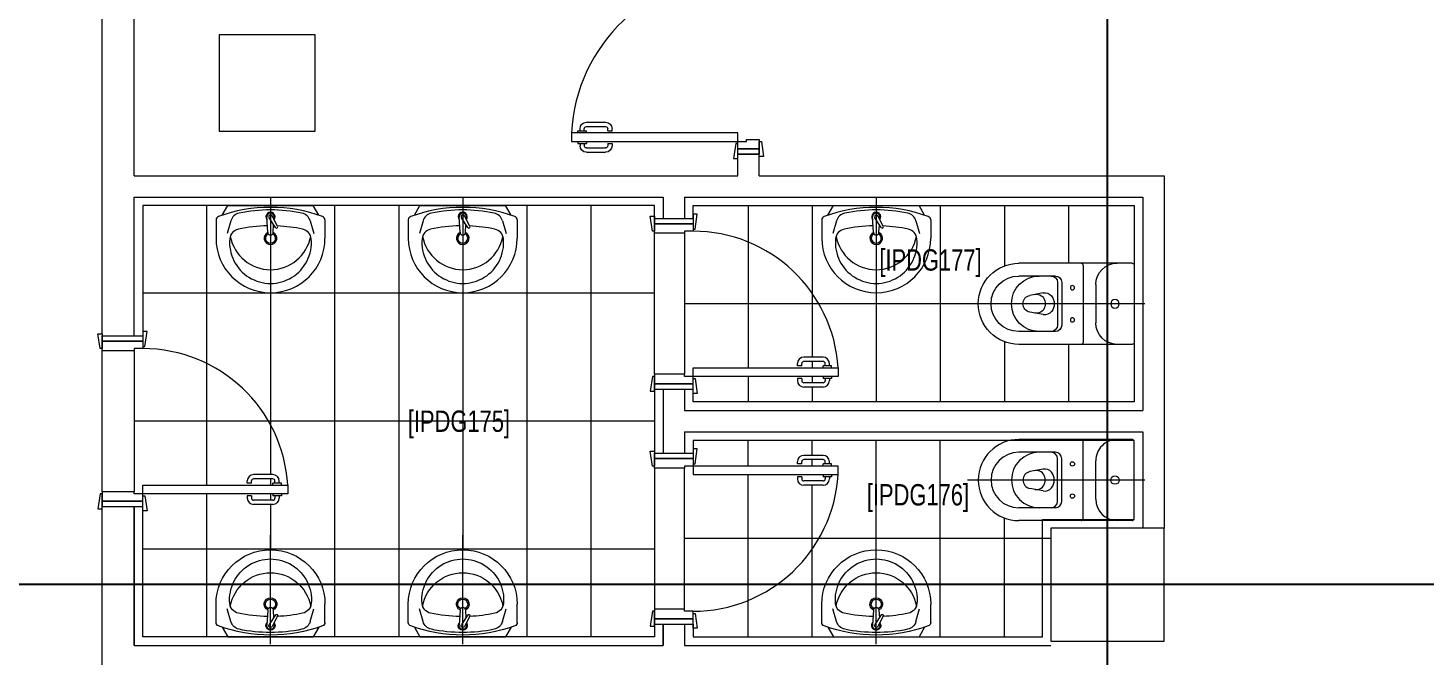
# Model space of a CAD drawing. Header units: metres. Extents: x -18745 to 220762, y -1579758 to -1356048.
# Drawn here: x 161460 to 168000, y -1426223 to -1423281 of the extents above; entities that cross this region are included whole.
import ezdxf

# ---------------------------------------------------------------- set-up
doc = ezdxf.new("R2010")
doc.units = ezdxf.units.M
doc.layers.get('0').update_dxf_attribs({"lineweight": 0})
for name, color, linetype, lineweight in [('A-100 - Copy$0$72_EGR_BASE_TEXT', 8, 'Continuous', 0), ('A-100 - Copy$0$car', 8, 'Continuous', 0), ('A-100 - Copy$0$Medical Equipment and Furniture', 8, 'Continuous', 0), ('A-100 - Copy$0$SANIT', 8, 'Continuous', 0), ('A-100 - Copy$0$Structure', 8, 'Continuous', 9), ('A-100 - Copy$0$Tiles', 8, 'Continuous', 0), ('A-100 - Copy$0$Walls', 8, 'Continuous', 0), ('A-100 - Copy$0$Wooden Joinery', 8, 'Continuous', 0)]:
    doc.layers.add(name, color=color, linetype=linetype, lineweight=lineweight)
doc.layers.add('A-100 - Copy$0$axes', color=8, linetype='Continuous')
doc.styles.add('A-100 - Copy$0$X3G_ENTITY_2587EA', font='swisscl.ttf', dxfattribs={"height": 200})

# ---------------------------------------------------------------- blocks, each defined once
blk = doc.blocks.new('A-100 - Copy$0$WC manta')
at = {"layer": 'A-100 - Copy$0$SANIT'}
for p, q in [((-0.13, 0.18), (-0.13, -0.18)), ((-0.12, 0.19), (0.41, 0.19)), ((0.109, 0.18), (0.109, -0.18)), ((0.05, 0.09), (0.05, -0.09)), ((0.209, 0.1), (0.209, -0.1)), ((0.229, 0.1), (0.229, -0.1)), ((0.239, 0.13), (0.41, 0.13)), ((-0.18, 0), (0.65, 0)), ((0.2955, 0.051), (0.3581, 0.0393)), ((0.2955, -0.051), (0.3581, -0.0393)), ((0.239, -0.13), (0.41, -0.13)), ((-0.12, -0.19), (0.41, -0.19))]:
    blk.add_line(p, q, dxfattribs=at)
for centre, radius in [((0.159, 0.0752), 0.01), ((-0.04, 0), 0.02), ((0.159, -0.0753), 0.01)]:
    blk.add_circle(centre, radius, dxfattribs=at)
for centre, radius, start, end in [((-0.12, 0.18), 0.01, 90, 180), ((-0.05, 0.09), 0.1, 0, 90), ((0.119, 0.18), 0.01, 90, 180), ((0.41, 0), 0.19, 270, 90), ((0.239, 0.1), 0.03, 90, 180), ((0.259, 0.1), 0.03, 90, 180), ((0.3147, 0), 0.13, 270, 90), ((0.41, 0), 0.13, 270, 90), ((0.3029, 0), 0.0588, 141.52497, 218.47503), ((0.2882, 0.0117), 0.04, 79.42885, 141.52497), ((0.3454, 0), 0.0588, 166.41759, 193.58241), ((0.3271, 0.0044), 0.04, 79.42885, 166.41759), ((0.3507, 0), 0.04, 280.57115, 79.42885), ((0.2882, -0.0117), 0.04, 218.47503, 280.57115), ((0.3271, -0.0044), 0.04, 193.58241, 280.57115), ((-0.05, -0.09), 0.1, 270, 0), ((0.239, -0.1), 0.03, 180, 270), ((0.259, -0.1), 0.03, 180, 270), ((-0.12, -0.18), 0.01, 180, 270), ((0.119, -0.18), 0.01, 180, 270)]:
    blk.add_arc(centre, radius, start, end, dxfattribs=at)
blk = doc.blocks.new('A-100 - Copy$0$lav-manta 60')
at = {"layer": 'A-100 - Copy$0$SANIT'}
for p, q in [((-0.2658, -0.0529), (-0.2358, 0)), ((-0.2358, 0), (0.2358, 0)), ((0, 0.04), (0, -0.56)), ((0.2658, -0.0529), (0.2358, 0)), ((-0.015, -0.1473), (-0.0199, -0.064)), ((0.0274, -0.121), (-0.0078, -0.0673)), ((0.0389, -0.1142), (0.0087, -0.0575)), ((0.0191, -0.077), (0.0199, -0.064)), ((-0.3, -0.0789), (-0.3, -0.18)), ((-0.2185, -0.0841), (-0.2383, -0.1537)), ((0.015, -0.1473), (0.0174, -0.1057)), ((0.2185, -0.0841), (0.2383, -0.1537)), ((0.3, -0.0789), (0.3, -0.18))]:
    blk.add_line(p, q, dxfattribs=at)
for centre, radius, start, end in [((-0.28, -0.0789), 0.02, 109.82288, 180), ((0, -0.8557), 0.8457, 70.17712, 109.82288), ((-0.1608, -0.1006), 0.06, 101.80862, 164.07939), ((0, -0.8696), 0.8457, 78.19138, 101.80862), ((0, -0.0617), 0.025, 320.74745, 220.36799), ((0, -0.0617), 0.02, 353.26708, 186.68201), ((0, -0.0617), 0.00966, 25.41267, 215.95772), ((0.1608, -0.1006), 0.06, 15.92061, 78.19138), ((0.28, -0.0789), 0.02, 0, 70.17712), ((-0.1645, -0.189), 0.06, 102.08826, 174.81422), ((0, -0.9572), 0.8457, 91.15716, 102.08826), ((0, -0.18), 0.035, 115.31059, 64.68941), ((0, -0.1473), 0.015, 180, 0), ((0, -0.9572), 0.8457, 88.54856, 88.84398), ((0.0332, -0.1176), 0.00666, 210.68519, 30.68519), ((0, -0.9572), 0.8457, 77.91174, 87.42745), ((0.1645, -0.189), 0.06, 5.18578, 77.91174), ((0, -0.18), 0.3, 180, 0), ((0, -0.2039), 0.2252, 174.81422, 5.18578), ((0, -0.1282), 0.2252, 190.60973, 349.39027), ((0, -0.18), 0.0275, 117.14957, 62.85043)]:
    blk.add_arc(centre, radius, start, end, dxfattribs=at)
blk = doc.blocks.new('A-100 - Copy$0$A$C72370EFE')
at = {"layer": 'A-100 - Copy$0$Wooden Joinery'}
for p, q in [((-0.01, -0.04), (-0.02, -0.04)), ((-0.01, -0.06), (-0.02, -0.06)), ((-0.01, -0.03), (-0.01, -0.07)), ((0, -0.03), (-0.01, -0.03)), ((0.04, -0.03), (0.05, -0.03)), ((0.05, -0.03), (0.05, -0.07)), ((0.05, -0.04), (0.06, -0.04)), ((0.05, -0.06), (0.06, -0.06)), ((-0.05, -0.07), (-0.05, -0.16)), ((-0.03, -0.07), (-0.03, -0.16)), ((0, -0.07), (-0.01, -0.07)), ((0.04, -0.07), (0.05, -0.07)), ((0.07, -0.07), (0.07, -0.16)), ((0.09, -0.07), (0.09, -0.16)), ((-0.01, -0.17), (-0.02, -0.17)), ((-0.01, -0.19), (-0.02, -0.19)), ((-0.01, -0.17), (-0.01, -0.19)), ((0.05, -0.17), (0.06, -0.17)), ((0.05, -0.17), (0.05, -0.19)), ((0.05, -0.19), (0.06, -0.19))]:
    blk.add_line(p, q, dxfattribs=at)
for centre, radius, start, end in [((-0.02, -0.07), 0.03, 90, 180), ((-0.02, -0.07), 0.01, 90, 180), ((0.06, -0.07), 0.03, 0, 90), ((0.06, -0.07), 0.01, 0, 90), ((-0.02, -0.16), 0.03, 180, 270), ((-0.02, -0.16), 0.01, 180, 270), ((0.06, -0.16), 0.01, 270, 0), ((0.06, -0.16), 0.03, 270, 0)]:
    blk.add_arc(centre, radius, start, end, dxfattribs=at)
blk = doc.blocks.new('A-100 - Copy')
at = {"layer": 'A-100 - Copy$0$axes'}
for p, q in [((166513.3, -1477297.4, 0), (166513.3, -1391762.7, 0)), ((178940.3, -1425887.7, 2.4), (96042.2, -1425887.7, 2.4))]:
    blk.add_line(p, q, dxfattribs=at)
at = {"layer": 'A-100 - Copy$0$car'}
for p, q in [((164393.1, -1424902.7, 0), (164393.1, -1424242.7, 0)), ((164533.1, -1424242.7, 0), (164533.1, -1424902.7, 0)), ((161807.3, -1425452.7, 0), (161807.3, -1424792.7, 0)), ((161957.3, -1424792.7, 0), (161957.3, -1425452.7, 0)), ((164393.1, -1425342.7, 0), (164393.1, -1426002.7, 0)), ((164533.1, -1426002.7, 0), (164533.1, -1425342.7, 0))]:
    blk.add_line(p, q, dxfattribs=at)
at = {"layer": 'A-100 - Copy$0$Medical Equipment and Furniture', "elevation": 0}
blk.add_lwpolyline([(162354.9, -1423763.8), (162804.9, -1423763.8), (162804.9, -1423313.8), (162354.9, -1423313.8)], close=True, dxfattribs=at)
at = {"layer": 'A-100 - Copy$0$Structure', "elevation": 0}
blk.add_lwpolyline([(166248.3, -1426153.6), (166778.3, -1426153.6), (166778.3, -1425623.6), (166248.3, -1425623.6)], close=True, dxfattribs=at)
at = {"layer": 'A-100 - Copy$0$Tiles'}
for p, q in [((162295.2, -1424112.7, 0), (162295.2, -1425422.7, 0)), ((162895.2, -1424112.7, 0), (162895.2, -1426132.7, 0)), ((163195.2, -1424112.7, 0), (163195.2, -1426132.7, 0)), ((163795.2, -1424112.7, 0), (163795.2, -1426132.7, 0)), ((164095.2, -1424112.7, 0), (164095.2, -1426132.7, 0)), ((164830.7, -1424112.7, 0), (164830.7, -1424872.7, 0)), ((165130.7, -1424112.7, 0), (165130.7, -1424822.7, 0)), ((165730.7, -1424112.7, 0), (165730.7, -1425032.7, 0)), ((166030.7, -1424112.7, 0), (166030.7, -1424395.1, 0)), ((166330.7, -1424112.7, 0), (166330.7, -1424382.7, 0)), ((164393.1, -1424522.7, 0), (161997.3, -1424522.7, 0)), ((162595.2, -1424520.7, 0), (162595.2, -1425372.7, 0)), ((163495.2, -1424520.7, 0), (163495.2, -1425724.7, 0)), ((165430.7, -1424520.7, 0), (165430.7, -1425032.7, 0)), ((165908.3, -1424572.7, 0), (164533.1, -1424572.7, 0)), ((166030.7, -1424750.3, 0), (166030.7, -1425032.7, 0)), ((166330.7, -1424762.7, 0), (166330.7, -1425032.7, 0)), ((165130.7, -1424842.7, 0), (165130.7, -1424872.7, 0)), ((164830.7, -1424912.7, 0), (164830.7, -1425032.7, 0)), ((165130.7, -1424912.7, 0), (165130.7, -1424942.7, 0)), ((164393.1, -1424972.7, 0), (164393.1, -1425272.7, 0)), ((165130.7, -1424962.7, 0), (165130.7, -1425032.7, 0)), ((164393.1, -1425122.7, 0), (161957.3, -1425122.7, 0)), ((164830.7, -1425332.7, 0), (164830.7, -1425212.7, 0)), ((165130.7, -1425282.7, 0), (165130.7, -1425212.7, 0)), ((165430.7, -1425724.7, 0), (165430.7, -1425212.7, 0)), ((165730.7, -1426132.7, 0), (165730.7, -1425212.7, 0)), ((165130.7, -1425332.7, 0), (165130.7, -1425302.7, 0)), ((164830.7, -1426132.7, 0), (164830.7, -1425372.7, 0)), ((162595.2, -1425392.7, 0), (162595.2, -1425422.7, 0)), ((165130.7, -1426132.7, 0), (165130.7, -1425422.7, 0)), ((162295.2, -1425462.7, 0), (162295.2, -1426132.7, 0)), ((162595.2, -1425462.7, 0), (162595.2, -1425492.7, 0)), ((162595.2, -1425512.7, 0), (162595.2, -1425724.7, 0)), ((166030.7, -1426132.7, 0), (166030.7, -1425575.7, 0)), ((166248.3, -1425672.7, 0), (164533.1, -1425672.7, 0)), ((164393.1, -1425722.7, 0), (161997.3, -1425722.7, 0))]:
    blk.add_line(p, q, dxfattribs=at)
at = {"layer": 'A-100 - Copy$0$Tiles', "elevation": 0}
for points in [[(164393.1, -1424172.7), (164393.1, -1424112.7), (161997.3, -1424112.7), (161997.3, -1424722.7)], [(164573.1, -1424172.7), (164573.1, -1424112.7), (166638.3, -1424112.7), (166638.3, -1425032.7), (164573.1, -1425032.7), (164573.1, -1424972.7)], [(164573.1, -1426072.7), (164573.1, -1426132.7), (166208.3, -1426132.7), (166208.3, -1425583.6), (166638.3, -1425583.6), (166638.3, -1425212.7), (164573.1, -1425212.7), (164573.1, -1425272.7)], [(164393.1, -1426072.7), (164393.1, -1426132.7), (161997.3, -1426132.7), (161997.3, -1425522.7)]]:
    blk.add_lwpolyline(points, dxfattribs=at)
at = {"layer": 'A-100 - Copy$0$Walls'}
for p, q in [((161807.3, -1424712.7, 0), (161807.3, -1411222.7, 0)), ((161957.3, -1423972.7, 0), (161957.3, -1419830.8, 0)), ((164783.1, -1423872.7, 0), (164883.1, -1423872.7, 0)), ((164783.1, -1423972.7, 0), (164783.1, -1423872.7, 0)), ((164883.1, -1423972.7, 0), (164883.1, -1423872.7, 0)), ((161957.3, -1423972.7, 0), (164783.1, -1423972.7, 0)), ((164883.1, -1423972.7, 0), (166778.3, -1423972.7, 0)), ((166778.3, -1423972.7, 0), (166778.3, -1425623.6, 0)), ((161957.3, -1424722.7, 0), (161957.3, -1424072.7, 0)), ((161957.3, -1424072.7, 0), (164433.1, -1424072.7, 0)), ((164433.1, -1424072.7, 0), (164433.1, -1424172.7, 0)), ((164533.1, -1424072.7, 0), (164533.1, -1424172.7, 0)), ((164533.1, -1424072.7, 0), (166678.3, -1424072.7, 0)), ((166678.3, -1424072.7, 0), (166678.3, -1425072.7, 0)), ((164433.1, -1424172.7, 0), (164533.1, -1424172.7, 0)), ((161807.3, -1424722.7, 0), (161957.3, -1424722.7, 0)), ((164433.1, -1424972.7, 0), (164433.1, -1425272.7, 0)), ((164433.1, -1424972.7, 0), (164533.1, -1424972.7, 0)), ((164533.1, -1424972.7, 0), (164533.1, -1425072.7, 0)), ((164533.1, -1425072.7, 0), (166678.3, -1425072.7, 0)), ((164533.1, -1425172.7, 0), (164533.1, -1425272.7, 0)), ((164533.1, -1425172.7, 0), (166678.3, -1425172.7, 0)), ((166678.3, -1425172.7, 0), (166678.3, -1425623.6, 0)), ((164433.1, -1425272.7, 0), (164533.1, -1425272.7, 0)), ((161807.3, -1428512.7, 0), (161807.3, -1425522.7, 0)), ((161807.3, -1425522.7, 0), (161957.3, -1425522.7, 0)), ((161957.3, -1426172.7, 0), (161957.3, -1425522.7, 0)), ((164433.1, -1426072.7, 0), (164433.1, -1426172.7, 0)), ((164433.1, -1426072.7, 0), (164533.1, -1426072.7, 0)), ((164533.1, -1426072.7, 0), (164533.1, -1426172.7, 0)), ((161957.3, -1426172.7, 0), (164433.1, -1426172.7, 0)), ((164533.1, -1426172.7, 0), (166248.3, -1426172.7, 0))]:
    blk.add_line(p, q, dxfattribs=at)
at = {"layer": 'A-100 - Copy$0$Walls', "elevation": 0}
blk.add_lwpolyline([(161957.3, -1425522.7), (161957.3, -1426172.7), (164433.1, -1426172.7), (164433.1, -1426072.7)], dxfattribs=at)
at = {"layer": 'A-100 - Copy$0$Wooden Joinery'}
for p, q in [((164383.1, -1424232.7, 0), (164373.1, -1424162.7, 0)), ((164373.1, -1424162.7, 0), (164393.1, -1424162.7, 0)), ((164393.1, -1424162.7, 0), (164393.1, -1424232.7, 0)), ((164393.1, -1424197.7, 0), (164393.1, -1424172.7, 0)), ((164393.1, -1424172.7, 0), (164573.1, -1424172.7, 0)), ((164393.1, -1424242.7, 0), (164393.1, -1424197.7, 0)), ((164393.1, -1424197.7, 0), (164573.1, -1424197.7, 0)), ((164573.1, -1424197.7, 0), (164393.1, -1424197.7, 0)), ((164593.1, -1424152.7, 0), (164573.1, -1424152.7, 0)), ((164573.1, -1424152.7, 0), (164573.1, -1424222.7, 0)), ((164573.1, -1424172.7, 0), (164573.1, -1424197.7, 0)), ((164573.1, -1424197.7, 0), (164573.1, -1424232.7, 0)), ((164583.1, -1424222.7, 0), (164593.1, -1424152.7, 0)), ((164393.1, -1424232.7, 0), (164383.1, -1424232.7, 0)), ((164533.1, -1424242.7, 0), (164393.1, -1424242.7, 0)), ((164573.1, -1424232.7, 0), (164533.1, -1424232.7, 0)), ((164533.1, -1424232.7, 0), (164533.1, -1424242.7, 0)), ((164573.1, -1424222.7, 0), (164583.1, -1424222.7, 0)), ((165061.9, -1424862.7, 0), (165061.9, -1424852.7, 0)), ((165081.9, -1424862.7, 0), (165061.9, -1424862.7, 0)), ((165081.9, -1424862.7, 0), (165081.9, -1424852.7, 0)), ((165181.9, -1424822.7, 0), (165091.9, -1424822.7, 0)), ((165181.9, -1424842.7, 0), (165091.9, -1424842.7, 0)), ((165221.9, -1424862.7, 0), (165181.9, -1424862.7, 0)), ((165181.9, -1424872.7, 0), (165181.9, -1424862.7, 0)), ((165191.9, -1424862.7, 0), (165191.9, -1424852.7, 0)), ((165211.9, -1424862.7, 0), (165211.9, -1424852.7, 0)), ((165221.9, -1424872.7, 0), (165221.9, -1424862.7, 0)), ((164383.1, -1424912.7, 0), (164373.1, -1424982.7, 0)), ((164393.1, -1424912.7, 0), (164383.1, -1424912.7, 0)), ((164533.1, -1424902.7, 0), (164393.1, -1424902.7, 0)), ((164393.1, -1424902.7, 0), (164393.1, -1424947.7, 0)), ((164393.1, -1424982.7, 0), (164393.1, -1424912.7, 0)), ((164533.1, -1424912.7, 0), (164533.1, -1424902.7, 0)), ((164573.1, -1424912.7, 0), (164533.1, -1424912.7, 0)), ((164573.1, -1424872.7, 0), (165251.9, -1424872.7, 0)), ((164573.1, -1424912.7, 0), (164573.1, -1424872.7, 0)), ((165251.9, -1424912.7, 0), (164573.1, -1424912.7, 0)), ((164573.1, -1424947.7, 0), (164573.1, -1424912.7, 0)), ((164573.1, -1424922.7, 0), (164583.1, -1424922.7, 0)), ((164573.1, -1424992.7, 0), (164573.1, -1424922.7, 0)), ((164583.1, -1424922.7, 0), (164593.1, -1424992.7, 0)), ((165061.9, -1424922.7, 0), (165061.9, -1424932.7, 0)), ((165081.9, -1424922.7, 0), (165061.9, -1424922.7, 0)), ((165081.9, -1424922.7, 0), (165081.9, -1424932.7, 0)), ((165181.9, -1424912.7, 0), (165181.9, -1424922.7, 0)), ((165221.9, -1424922.7, 0), (165181.9, -1424922.7, 0)), ((165191.9, -1424922.7, 0), (165191.9, -1424932.7, 0)), ((165211.9, -1424922.7, 0), (165211.9, -1424932.7, 0)), ((165221.9, -1424912.7, 0), (165221.9, -1424922.7, 0)), ((165251.9, -1424872.7, 0), (165251.9, -1424912.7, 0)), ((164373.1, -1424982.7, 0), (164393.1, -1424982.7, 0)), ((164393.1, -1424947.7, 0), (164573.1, -1424947.7, 0)), ((164573.1, -1424947.7, 0), (164393.1, -1424947.7, 0)), ((164393.1, -1424947.7, 0), (164393.1, -1424972.7, 0)), ((164393.1, -1424972.7, 0), (164573.1, -1424972.7, 0)), ((164573.1, -1424972.7, 0), (164573.1, -1424947.7, 0)), ((164593.1, -1424992.7, 0), (164573.1, -1424992.7, 0)), ((165181.9, -1424942.7, 0), (165091.9, -1424942.7, 0)), ((165181.9, -1424962.7, 0), (165091.9, -1424962.7, 0)), ((164593.1, -1425252.7, 0), (164573.1, -1425252.7, 0)), ((164573.1, -1425252.7, 0), (164573.1, -1425322.7, 0)), ((164583.1, -1425322.7, 0), (164593.1, -1425252.7, 0)), ((164383.1, -1425332.7, 0), (164373.1, -1425262.7, 0)), ((164373.1, -1425262.7, 0), (164393.1, -1425262.7, 0)), ((164393.1, -1425262.7, 0), (164393.1, -1425332.7, 0)), ((164393.1, -1425297.7, 0), (164393.1, -1425272.7, 0)), ((164393.1, -1425272.7, 0), (164573.1, -1425272.7, 0)), ((164393.1, -1425342.7, 0), (164393.1, -1425297.7, 0)), ((164393.1, -1425297.7, 0), (164573.1, -1425297.7, 0)), ((164573.1, -1425297.7, 0), (164393.1, -1425297.7, 0)), ((164573.1, -1425272.7, 0), (164573.1, -1425297.7, 0)), ((164573.1, -1425297.7, 0), (164573.1, -1425332.7, 0)), ((164573.1, -1425322.7, 0), (164583.1, -1425322.7, 0)), ((165061.9, -1425322.7, 0), (165061.9, -1425312.7, 0)), ((165081.9, -1425322.7, 0), (165061.9, -1425322.7, 0)), ((165081.9, -1425322.7, 0), (165081.9, -1425312.7, 0)), ((165181.9, -1425282.7, 0), (165091.9, -1425282.7, 0)), ((165181.9, -1425302.7, 0), (165091.9, -1425302.7, 0)), ((165221.9, -1425322.7, 0), (165181.9, -1425322.7, 0)), ((165181.9, -1425332.7, 0), (165181.9, -1425322.7, 0)), ((165191.9, -1425322.7, 0), (165191.9, -1425312.7, 0)), ((165211.9, -1425322.7, 0), (165211.9, -1425312.7, 0)), ((165221.9, -1425332.7, 0), (165221.9, -1425322.7, 0)), ((162606.1, -1425372.7, 0), (162516.1, -1425372.7, 0)), ((164393.1, -1425332.7, 0), (164383.1, -1425332.7, 0)), ((164533.1, -1425342.7, 0), (164393.1, -1425342.7, 0)), ((164573.1, -1425332.7, 0), (164533.1, -1425332.7, 0)), ((164533.1, -1425332.7, 0), (164533.1, -1425342.7, 0)), ((165251.9, -1425332.7, 0), (164573.1, -1425332.7, 0)), ((164573.1, -1425332.7, 0), (164573.1, -1425372.7, 0)), ((164573.1, -1425372.7, 0), (165251.9, -1425372.7, 0)), ((165061.9, -1425382.7, 0), (165061.9, -1425392.7, 0)), ((165081.9, -1425382.7, 0), (165061.9, -1425382.7, 0)), ((165081.9, -1425382.7, 0), (165081.9, -1425392.7, 0)), ((165181.9, -1425372.7, 0), (165181.9, -1425382.7, 0)), ((165221.9, -1425382.7, 0), (165181.9, -1425382.7, 0)), ((165191.9, -1425382.7, 0), (165191.9, -1425392.7, 0)), ((165211.9, -1425382.7, 0), (165211.9, -1425392.7, 0)), ((165221.9, -1425372.7, 0), (165221.9, -1425382.7, 0)), ((165251.9, -1425372.7, 0), (165251.9, -1425332.7, 0)), ((162486.1, -1425412.7, 0), (162486.1, -1425402.7, 0)), ((162506.1, -1425412.7, 0), (162486.1, -1425412.7, 0)), ((162506.1, -1425412.7, 0), (162506.1, -1425402.7, 0)), ((162606.1, -1425392.7, 0), (162516.1, -1425392.7, 0)), ((162646.1, -1425412.7, 0), (162606.1, -1425412.7, 0)), ((162606.1, -1425422.7, 0), (162606.1, -1425412.7, 0)), ((162616.1, -1425412.7, 0), (162616.1, -1425402.7, 0)), ((162636.1, -1425412.7, 0), (162636.1, -1425402.7, 0)), ((162646.1, -1425422.7, 0), (162646.1, -1425412.7, 0)), ((165181.9, -1425402.7, 0), (165091.9, -1425402.7, 0)), ((165181.9, -1425422.7, 0), (165091.9, -1425422.7, 0)), ((162486.1, -1425472.7, 0), (162486.1, -1425482.7, 0)), ((162506.1, -1425472.7, 0), (162486.1, -1425472.7, 0)), ((162506.1, -1425472.7, 0), (162506.1, -1425482.7, 0)), ((162606.1, -1425492.7, 0), (162516.1, -1425492.7, 0)), ((162606.1, -1425512.7, 0), (162516.1, -1425512.7, 0)), ((162606.1, -1425462.7, 0), (162606.1, -1425472.7, 0)), ((162646.1, -1425472.7, 0), (162606.1, -1425472.7, 0)), ((162616.1, -1425472.7, 0), (162616.1, -1425482.7, 0)), ((162636.1, -1425472.7, 0), (162636.1, -1425482.7, 0)), ((162646.1, -1425462.7, 0), (162646.1, -1425472.7, 0)), ((164383.1, -1426012.7, 0), (164373.1, -1426082.7, 0)), ((164393.1, -1426012.7, 0), (164383.1, -1426012.7, 0)), ((164533.1, -1426002.7, 0), (164393.1, -1426002.7, 0)), ((164393.1, -1426002.7, 0), (164393.1, -1426047.7, 0)), ((164393.1, -1426082.7, 0), (164393.1, -1426012.7, 0)), ((164533.1, -1426012.7, 0), (164533.1, -1426002.7, 0)), ((164573.1, -1426012.7, 0), (164533.1, -1426012.7, 0)), ((164573.1, -1426047.7, 0), (164573.1, -1426012.7, 0)), ((164573.1, -1426022.7, 0), (164583.1, -1426022.7, 0)), ((164573.1, -1426092.7, 0), (164573.1, -1426022.7, 0)), ((164583.1, -1426022.7, 0), (164593.1, -1426092.7, 0)), ((164373.1, -1426082.7, 0), (164393.1, -1426082.7, 0)), ((164393.1, -1426047.7, 0), (164573.1, -1426047.7, 0)), ((164573.1, -1426047.7, 0), (164393.1, -1426047.7, 0)), ((164393.1, -1426047.7, 0), (164393.1, -1426072.7, 0)), ((164393.1, -1426072.7, 0), (164573.1, -1426072.7, 0)), ((164573.1, -1426072.7, 0), (164573.1, -1426047.7, 0)), ((164593.1, -1426092.7, 0), (164573.1, -1426092.7, 0))]:
    blk.add_line(p, q, dxfattribs=at)
at = {"layer": 'A-100 - Copy$0$Wooden Joinery', "elevation": 0}
for points in [[(164783.1, -1423772.7), (164004.1, -1423772.7), (164004.1, -1423812.7), (164783.1, -1423812.7)], [(164883.1, -1423812.7), (164893.1, -1423812.7), (164903.1, -1423882.7), (164883.1, -1423882.7)], [(164783.1, -1423822.7), (164773.1, -1423822.7), (164763.1, -1423892.7), (164783.1, -1423892.7)], [(161807.3, -1424782.7), (161797.3, -1424782.7), (161787.3, -1424712.7), (161807.3, -1424712.7)], [(161997.3, -1424772.7), (162007.3, -1424772.7), (162017.3, -1424702.7), (161997.3, -1424702.7)], [(161997.3, -1425422.7), (162676.1, -1425422.7), (162676.1, -1425462.7), (161997.3, -1425462.7)], [(161807.3, -1425462.7), (161797.3, -1425462.7), (161787.3, -1425532.7), (161807.3, -1425532.7)], [(161997.3, -1425472.7), (162007.3, -1425472.7), (162017.3, -1425542.7), (161997.3, -1425542.7)]]:
    blk.add_lwpolyline(points, close=True, dxfattribs=at)
for points in [[(164783.1, -1423847.7), (164783.1, -1423812.7), (164823.1, -1423812.7), (164823.1, -1423802.7), (164883.1, -1423802.7), (164883.1, -1423847.7), (164783.1, -1423847.7)], [(164783.1, -1423847.7), (164883.1, -1423847.7), (164883.1, -1423872.7), (164783.1, -1423872.7), (164783.1, -1423847.7)], [(161997.3, -1424747.7), (161807.3, -1424747.7), (161807.3, -1424722.7), (161997.3, -1424722.7), (161997.3, -1424747.7)], [(161997.3, -1424747.7), (161997.3, -1424782.7), (161957.3, -1424782.7), (161957.3, -1424792.7), (161807.3, -1424792.7), (161807.3, -1424747.7), (161997.3, -1424747.7)], [(161997.3, -1425497.7), (161997.3, -1425462.7), (161957.3, -1425462.7), (161957.3, -1425452.7), (161807.3, -1425452.7), (161807.3, -1425497.7), (161997.3, -1425497.7)], [(161997.3, -1425497.7), (161807.3, -1425497.7), (161807.3, -1425522.7), (161997.3, -1425522.7), (161997.3, -1425497.7)]]:
    blk.add_lwpolyline(points, dxfattribs=at)
at = {"layer": 'A-100 - Copy$0$Wooden Joinery'}
for centre, radius, start, end in [((164783.1, -1423812.7, 0), 780, 90, 177.0603), ((164573.1, -1424912.7, 0), 680, 3.37229, 90), ((161997.3, -1425462.7, 0), 680, 3.37229, 90), ((165091.9, -1424852.7, 0), 30, 90, 180), ((165091.9, -1424852.7, 0), 10, 90, 180), ((165181.9, -1424852.7, 0), 30, 0, 90), ((165181.9, -1424852.7, 0), 10, 0, 90), ((165091.9, -1424932.7, 0), 30, 180, 270), ((165091.9, -1424932.7, 0), 10, 180, 270), ((165181.9, -1424932.7, 0), 10, 270, 0), ((165181.9, -1424932.7, 0), 30, 270, 0), ((165091.9, -1425312.7, 0), 30, 90, 180), ((165091.9, -1425312.7, 0), 10, 90, 180), ((165181.9, -1425312.7, 0), 30, 0, 90), ((165181.9, -1425312.7, 0), 10, 0, 90), ((162516.1, -1425402.7, 0), 30, 90, 180), ((162606.1, -1425402.7, 0), 30, 0, 90), ((164573.1, -1425332.7, 0), 680, 270, 356.62771), ((162516.1, -1425402.7, 0), 10, 90, 180), ((162606.1, -1425402.7, 0), 10, 0, 90), ((165091.9, -1425392.7, 0), 30, 180, 270), ((165091.9, -1425392.7, 0), 10, 180, 270), ((165181.9, -1425392.7, 0), 10, 270, 0), ((165181.9, -1425392.7, 0), 30, 270, 0), ((162516.1, -1425482.7, 0), 30, 180, 270), ((162516.1, -1425482.7, 0), 10, 180, 270), ((162606.1, -1425482.7, 0), 10, 270, 0), ((162606.1, -1425482.7, 0), 30, 270, 0)]:
    blk.add_arc(centre, radius, start, end, dxfattribs=at)
at = {"layer": 'A-100 - Copy$0$SANIT'}
for name, p, xscale, yscale, zscale in [('A-100 - Copy$0$lav-manta 60', (162595.2, -1424112.7, 0), 850.0000000001897, 850.0000000001897, 850.0000000001897), ('A-100 - Copy$0$lav-manta 60', (163495.2, -1424112.7, 0), 850.0000000001897, 850.0000000001897, 850.0000000001897), ('A-100 - Copy$0$lav-manta 60', (165430.7, -1424112.7, 0), 850.0000000001897, 850.0000000001897, 850.0000000001897), ('A-100 - Copy$0$WC manta', (166508.3, -1424572.7, 0), -999.9999999999995, 999.9999999999995, 999.9999999999995)]:
    blk.add_blockref(name, p, dxfattribs=dict(at, xscale=xscale, yscale=yscale, zscale=zscale))
at = {"layer": 'A-100 - Copy$0$SANIT', "rotation": 180}
for name, p, xscale, yscale, zscale in [('A-100 - Copy$0$WC manta', (166508.3, -1425398.2, 0), 999.9999999999995, 999.9999999999995, 999.9999999999995), ('A-100 - Copy$0$lav-manta 60', (162595.2, -1426132.7, 0), -850.0000000001897, 850.0000000001897, 850.0000000001897), ('A-100 - Copy$0$lav-manta 60', (163495.2, -1426132.7, 0), -850.0000000001897, 850.0000000001897, 850.0000000001897), ('A-100 - Copy$0$lav-manta 60', (165430.7, -1426132.7, 0), -850.0000000001897, 850.0000000001897, 850.0000000001897)]:
    blk.add_blockref(name, p, dxfattribs=dict(at, xscale=xscale, yscale=yscale, zscale=zscale))
at = {"layer": 'A-100 - Copy$0$Wooden Joinery', "xscale": -999.9999999998884, "yscale": 999.9999999998884, "zscale": 999.9999999998854, "rotation": 90}
blk.add_blockref('A-100 - Copy$0$A$C72370EFE', (164004.1, -1423772.7, 0), dxfattribs=at)
at = {"layer": 'A-100 - Copy$0$72_EGR_BASE_TEXT', "char_height": 100, "attachment_point": 2, "style": 'A-100 - Copy$0$X3G_ENTITY_2587EA'}
for s, insert in [('[IPDG177]', (165684.6, -1424317.4, 0)), ('[IPDG175]', (163477.2, -1425072.6)), ('[IPDG176]', (165625.9, -1425417.4, 0))]:
    blk.add_mtext(s, dxfattribs=dict(at, insert=insert))

msp = doc.modelspace()

# ---------------------------------------------------------------- block references
msp.add_blockref('A-100 - Copy', (0, 0))

doc.saveas('drawing.dxf')
